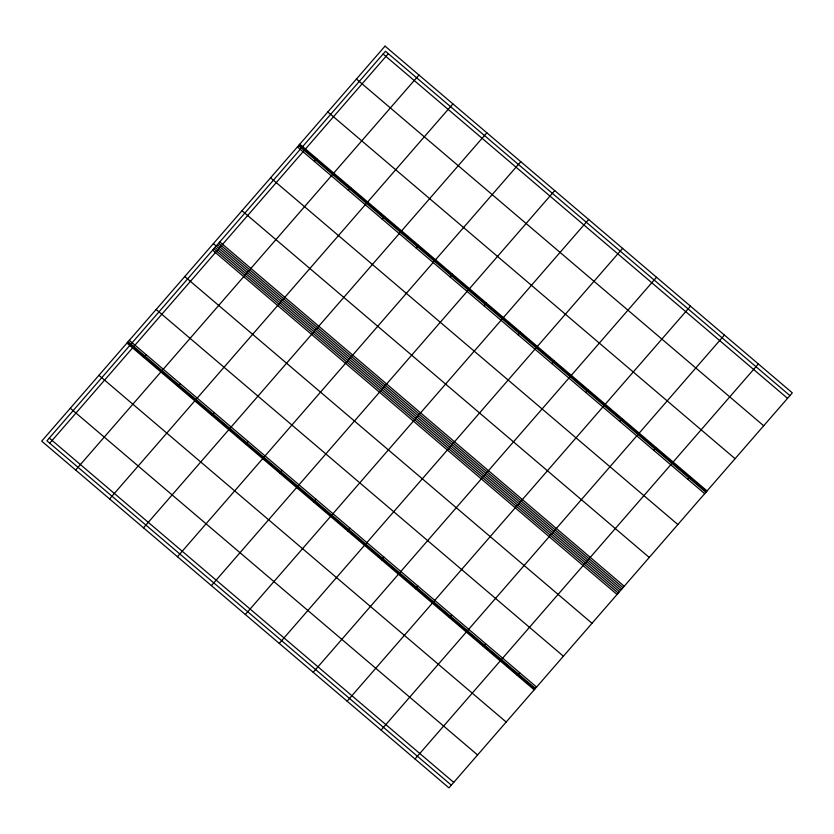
<?xml version="1.0" encoding="UTF-8"?>
<svg xmlns="http://www.w3.org/2000/svg" width="834" height="834" viewBox="0 0 834 834"><rect width="100%" height="100%" fill="white"/><g stroke="black" fill="none" stroke-linecap="round" stroke-linejoin="round"><path stroke-width="1.25" d="M49.738 443.219L388.31 53.678M143.907 357.525L146.294 354.784M314.387 161.379L316.774 158.637M75.633 470.042L418.981 75.018M177.85 386.413L180.227 383.671M348.32 190.277L350.707 187.535M109.577 498.941L452.914 103.906M211.784 415.311L214.171 412.569M382.264 219.165L384.651 216.423M143.511 527.828L486.858 132.804M245.728 444.209L248.105 441.467M416.197 248.063L418.585 245.321M177.454 556.726L520.791 161.702M279.661 473.097L282.048 470.355M450.141 276.961L452.528 274.219M211.388 585.624L554.735 190.59M313.594 501.995L315.982 499.253M484.074 305.849L486.462 303.107M245.332 614.512L588.668 219.488M347.538 530.893L349.926 528.151M518.018 334.747L520.406 332.005M279.265 643.41L622.612 248.376M381.472 559.781L383.859 557.039M551.952 363.645L554.339 360.903M313.209 672.298L656.546 277.274M415.415 588.679L417.803 585.937M585.895 392.533L588.272 389.791M347.142 701.196L690.489 306.172M449.349 617.577L451.736 614.835M619.829 421.431L622.216 418.689M381.086 730.094L724.423 335.059M483.293 646.465L485.68 643.723M653.773 450.329L656.149 447.587M415.019 758.982L758.367 363.958M517.226 675.363L519.613 672.621M687.706 479.216L690.093 476.475M789.913 395.597L385.485 51.27L46.913 440.811L451.34 785.138M383.098 54.012L787.536 398.339M356.431 79.042L763.683 425.767M327.814 111.954L735.077 458.69M299.802 144.188L707.065 490.924M299.208 144.876L706.461 491.612M298.614 145.564L705.866 492.3M297.415 146.93L704.678 493.665M270.591 177.798L677.854 524.534M241.985 210.71L649.238 557.446M219.78 241.923L624.207 586.25M218.581 243.299L623.008 587.626M217.393 244.664L621.82 588.992M213.368 243.632L620.632 590.368M215.005 247.417L619.433 591.733M213.817 248.782L618.244 593.11M212.618 250.158L617.056 594.486M184.762 276.554L592.015 623.29M156.146 309.466L563.409 656.202M129.322 340.335L536.585 687.07M128.134 341.7L535.386 688.436M127.539 342.388L534.792 689.124M126.935 343.076L534.198 689.812M98.923 375.31L506.186 722.046M70.317 408.233L477.569 754.958M49.3 438.069L453.727 782.396M385.037 46.12L41.7 441.144L448.963 787.88L792.3 392.856L385.037 46.12"/></g></svg>
